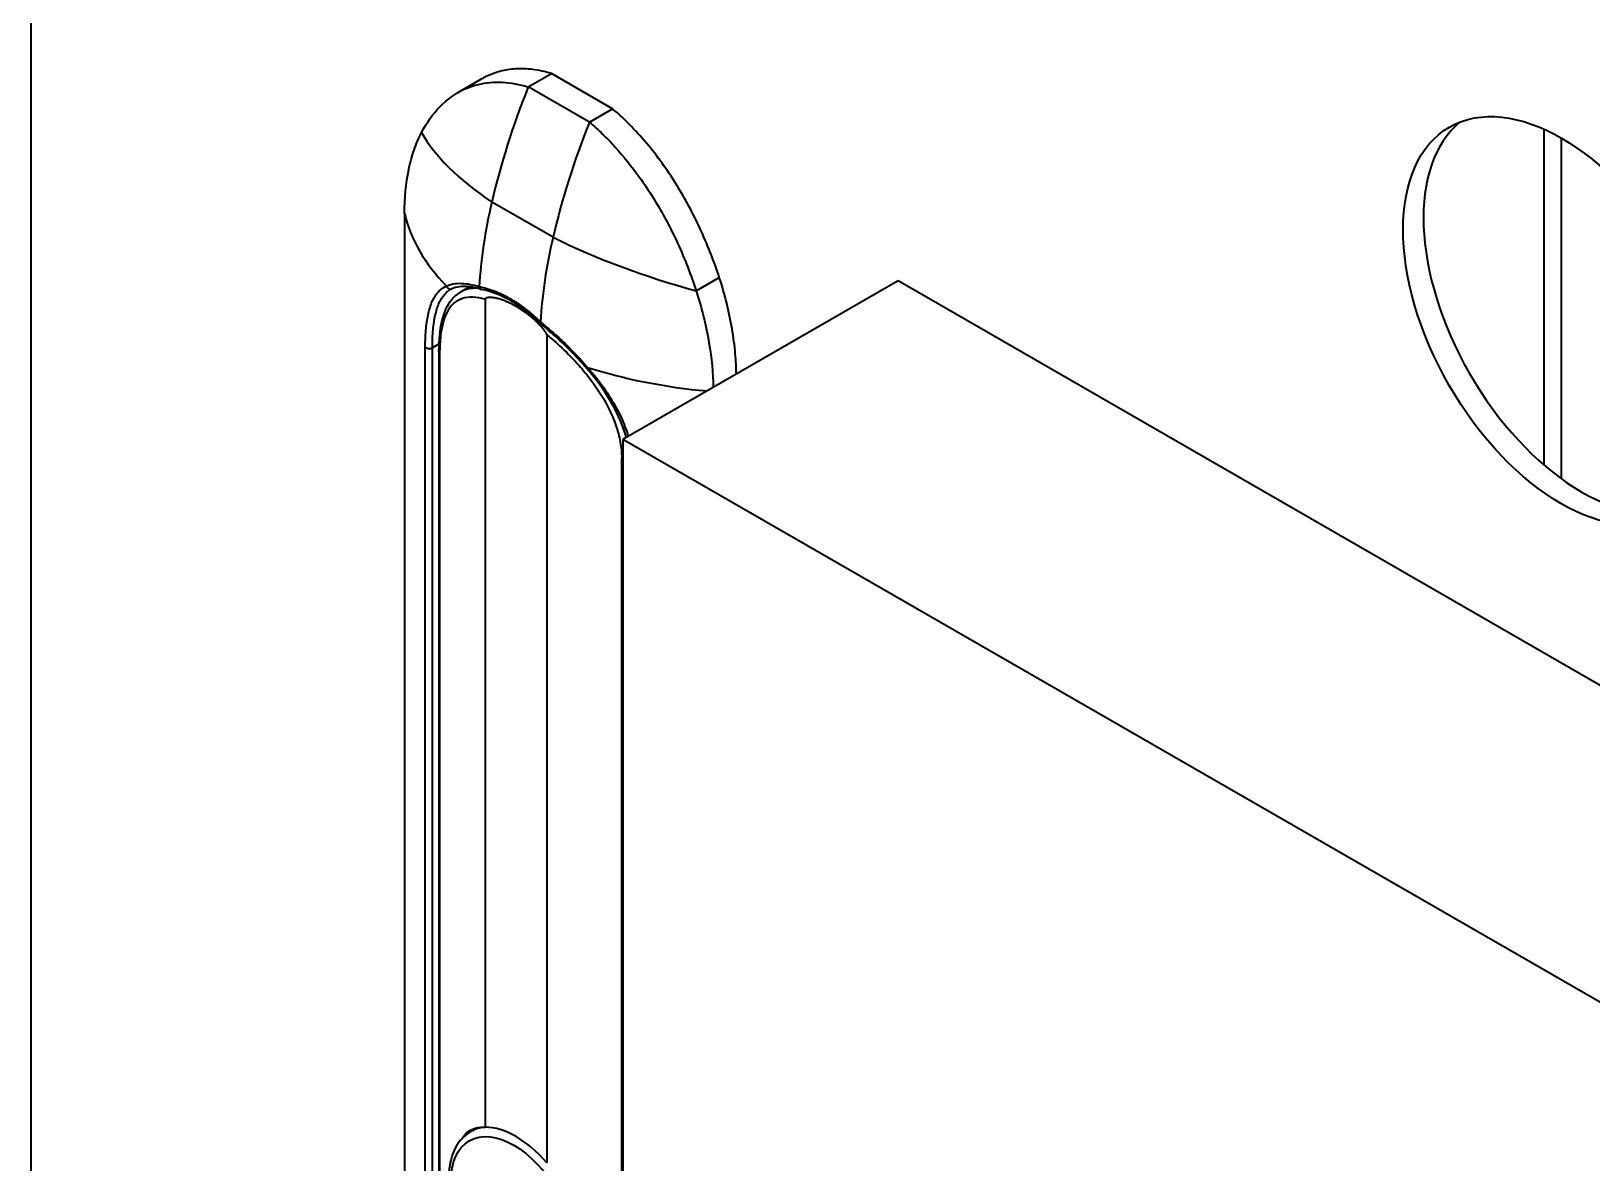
# Model space of a CAD drawing. Header units: millimetres. Extents: x 0 to 2378, y 0 to 1682.
# Drawn here: x 2021.2 to 2075.3, y 1441.1 to 1480.3 of the extents above; entities that cross this region are included whole.
import ezdxf

# ---------------------------------------------------------------- set-up
doc = ezdxf.new("R2010")
doc.units = ezdxf.units.MM
doc.header["$LTSCALE"] = 2
doc.layers.add('가시적인 것(ISO)', color=3, linetype='Continuous', lineweight=40)
doc.layers.add('가시적인 좁은 것(ISO)', color=3, linetype='Continuous', lineweight=35)

msp = doc.modelspace()

# ---------------------------------------------------------------- linework, layer by layer
at = {"layer": '가시적인 것(ISO)'}
for p, q in [((2021.1957, 1408.8231), (2021.1957, 1523.2797)), ((2036.795, 1478.6331), (2035.9928, 1478.1711)), ((2038.4247, 1478.3633), (2039.2269, 1478.8253)), ((2041.3482, 1477.6037), (2039.2269, 1478.8253)), ((2040.546, 1477.1418), (2038.4247, 1478.3633)), ((2040.546, 1477.1418), (2041.3482, 1477.6037)), ((2073.6429, 1465.2521), (2073.6429, 1476.8945)), ((2034.1334, 1473.9727), (2034.1334, 1438.2647)), ((2036.0449, 1471.5575), (2036.0449, 1471.5575)), ((2036.3905, 1471.4351), (2036.0805, 1471.2566)), ((2051.2477, 1471.6401), (2041.7018, 1466.1429)), ((2160.1183, 1408.9457), (2051.2477, 1471.6401)), ((2036.9326, 1471.0066), (2036.9326, 1442.3116)), ((2039.0702, 1469.7756), (2039.0702, 1441.0807)), ((2035.3306, 1469.1946), (2035.3306, 1433.0795)), ((2040.424, 1468.427), (2040.424, 1468.427)), ((2166.1526, 1394.4765), (2041.7018, 1466.1429)), ((2041.7018, 1466.1429), (2041.7018, 1385.2057)), ((2041.6331, 1465.9348), (2041.6328, 1465.9346)), ((2036.6731, 1442.3011), (2036.4336, 1442.1632))]:
    msp.add_line(p, q, dxfattribs=at)
for centre, major_axis, start_param, end_param in [((2049.3961, 1477.0475), (-9.037, -15.693), 4.9541074, 5.1961528), ((2051.5174, 1475.8259), (-9.037, -15.693), 4.9541074, 5.1961528), ((2074.9358, 1470.6647), (-3.8675, 6.716), 0.09119, 3.0504027), ((2047.2349, 1476.575), (-7.4406, -12.9208), 5.1961528, 5.4201522), ((2049.3562, 1475.3535), (-7.4406, -12.9208), 5.1961528, 5.4201521), ((2041.9602, 1469.3055), (-2.308, 4.0079), 2.2649541, 2.2649905), ((2038.0014, 1439.2291), (-1.6842, 2.9247), 5.0353615, 5.9640802)]:
    msp.add_ellipse(centre, major_axis=major_axis, ratio=0.5780931, start_param=start_param, end_param=end_param, dxfattribs=at)
msp.add_ellipse((2074.2287, 1470.2575), major_axis=(3.8675, -6.716), ratio=0.5780931, dxfattribs=at)
for points, knots in [([(2039.2269, 1478.8253), (2039.0055, 1478.893), (2038.578, 1478.9853), (2037.981, 1479.0044), (2037.4408, 1478.9171), (2037.0556, 1478.7738), (2036.8495, 1478.6644), (2036.795, 1478.6331)], [0, 0, 0, 0, 0.13452685, 0.26387613, 0.38935226, 0.51260479, 0.55802711, 0.55802711, 0.55802711, 0.55802711]), ([(2034.7253, 1476.7796), (2034.9032, 1477.1203), (2035.1155, 1477.423), (2035.6101, 1477.9316), (2035.8917, 1478.1365), (2036.3639, 1478.3543), (2036.5293, 1478.4119), (2036.9614, 1478.5152), (2037.2368, 1478.5405), (2037.6701, 1478.519), (2037.8175, 1478.502), (2038.1177, 1478.4477), (2038.2703, 1478.4106), (2038.4247, 1478.3633)], [-1.4373876, -1.4373876, -1.4373876, -1.4373876, -1.077998, -1.077998, -0.718291, -0.718291, -0.538642, -0.538642, -0.2691978, -0.2691978, -0.1345178, -0.1345178, -0.000001, -0.000001, -0.000001, -0.000001]), ([(2045.0477, 1471.7593), (2044.9608, 1472.0256), (2044.7707, 1472.5591), (2044.436, 1473.3547), (2044.0516, 1474.1384), (2043.6171, 1474.9032), (2043.1317, 1475.6421), (2042.5926, 1476.3497), (2041.9965, 1477.017), (2041.5695, 1477.4166), (2041.3482, 1477.6037)], [0, 0, 0, 0, 0.122059, 0.2440296, 0.3661056, 0.4882651, 0.6113307, 0.7364757, 0.865538, 1, 1, 1, 1]), ([(2034.1334, 1473.9727), (2034.1334, 1474.5135), (2034.1827, 1475.0265), (2034.3307, 1475.7347), (2034.3924, 1475.9606), (2034.5404, 1476.3887), (2034.6267, 1476.5909), (2034.7253, 1476.7796)], [-0.79418282, -0.79418282, -0.79418282, -0.79418282, -0.39706048, -0.39706048, -0.1985164, -0.1985164, -0.000001, -0.000001, -0.000001, -0.000001]), ([(2040.546, 1477.1418), (2040.7004, 1477.0112), (2040.853, 1476.8725), (2041.1532, 1476.581), (2041.3005, 1476.4284), (2041.7339, 1475.9508), (2042.0092, 1475.6084), (2042.4414, 1475.0074), (2042.6068, 1474.7593), (2043.0789, 1473.9977), (2043.3605, 1473.4684), (2043.8552, 1472.3902), (2044.0674, 1471.843), (2044.2454, 1471.2973)], [-1.4345196, -1.4345196, -1.4345196, -1.4345196, -1.3002693, -1.3002693, -1.1658564, -1.1658564, -0.8969451, -0.8969451, -0.7176518, -0.7176518, -0.3586651, -0.3586651, -0.000001, -0.000001, -0.000001, -0.000001]), ([(2036.7938, 1471.3466), (2036.5002, 1471.4357), (2036.2415, 1471.465), (2035.9412, 1471.4284), (2035.8549, 1471.4041), (2035.7807, 1471.3695)], [0, 0, 0, 0, 0.2987056, 0.2987056, 0.44441301, 0.44441301, 0.44441301, 0.44441301]), ([(2036.4754, 1471.4226), (2036.4486, 1471.4135), (2036.4223, 1471.4031), (2036.3956, 1471.3911), (2036.3946, 1471.3907), (2036.3936, 1471.3902)], [-0.017241882, -0.017241882, -0.017241882, -0.017241882, 0, 0, 0.000647112, 0.000647112, 0.000647112, 0.000647112]), ([(2036.7222, 1471.443), (2036.7263, 1471.418), (2036.7362, 1471.3935), (2036.7505, 1471.3762), (2036.7644, 1471.3593), (2036.7821, 1471.3484), (2036.8018, 1471.3446)], [0.00007179, 0.00007179, 0.00007179, 0.00007179, 0.33333333, 0.33333333, 0.33333333, 0.66042788, 0.66042788, 0.66042788, 0.66042788]), ([(2045.6384, 1468.4099), (2045.6349, 1468.6399), (2045.6079, 1469.1549), (2045.5016, 1469.9766), (2045.3163, 1470.8636), (2045.1447, 1471.4615), (2045.0477, 1471.7593)], [0.0426612, 0.0426612, 0.0426612, 0.0426612, 0.25339189, 0.5045957, 0.75354101, 1, 1, 1, 1]), ([(2035.3306, 1469.1946), (2035.3306, 1469.5844), (2035.3638, 1469.9383), (2035.5046, 1470.5435), (2035.6158, 1470.8029), (2035.8657, 1471.1042), (2035.967, 1471.1912), (2036.0805, 1471.2566)], [0, 0, 0, 0, 0.2826255, 0.2826255, 0.57096149, 0.57096149, 0.72160324, 0.72160324, 0.72160324, 0.72160324]), ([(2044.2454, 1471.2973), (2044.3439, 1470.9952), (2044.4303, 1470.6934), (2044.5783, 1470.0949), (2044.64, 1469.798), (2044.7795, 1468.9693), (2044.8285, 1468.4469), (2044.8362, 1467.9479)], [-0.79365146, -0.79365146, -0.79365146, -0.79365146, -0.59526888, -0.59526888, -0.39685764, -0.39685764, -0.03386734, -0.03386734, -0.03386734, -0.03386734]), ([(2038.8443, 1470.1635), (2038.841, 1470.1662), (2038.8385, 1470.1699), (2038.837, 1470.1747), (2038.8336, 1470.1857), (2038.8359, 1470.2031), (2038.8435, 1470.2214)], [0.5234939, 0.5234939, 0.5234939, 0.5234939, 0.66666667, 0.66666667, 0.66666667, 0.99987886, 0.99987886, 0.99987886, 0.99987886]), ([(2040.4395, 1468.6227), (2040.0865, 1469.0297), (2039.6972, 1469.425), (2039.1511, 1469.9114), (2038.9976, 1470.041), (2038.8443, 1470.1636)], [0, 0, 0, 0, 0.32455494, 0.32455494, 0.44934378, 0.44934378, 0.44934378, 0.44934378]), ([(2041.8237, 1466.2131), (2041.799, 1466.3052), (2041.7709, 1466.3974), (2041.6016, 1466.8907), (2041.3974, 1467.2955), (2040.9414, 1468.0057), (2040.7001, 1468.3221), (2040.4395, 1468.6227)], [0.22173698, 0.22173698, 0.22173698, 0.22173698, 0.28741428, 0.28741428, 0.57464831, 0.57464831, 0.8143084, 0.8143084, 0.8143084, 0.8143084]), ([(2036.4336, 1442.1632), (2036.2549, 1442.0603), (2036.1023, 1441.9136), (2035.8576, 1441.5457), (2035.77, 1441.3205), (2035.6652, 1440.8036), (2035.6548, 1440.5073), (2035.7167, 1439.8824), (2035.7904, 1439.5533), (2036.0121, 1438.8997), (2036.1598, 1438.5751), (2036.5138, 1437.961), (2036.7199, 1437.6714), (2037.1721, 1437.1541), (2037.4182, 1436.9266), (2037.9299, 1436.557), (2038.1956, 1436.4153), (2038.7206, 1436.2403), (2038.9808, 1436.2054), (2039.4142, 1436.2523), (2039.593, 1436.3088), (2039.7521, 1436.4004)], [2.3542608, 2.3542608, 2.3542608, 2.3542608, 2.6341338, 2.6341338, 2.9347287, 2.9347287, 3.2623857, 3.2623857, 3.5951268, 3.5951268, 3.9258861, 3.9258861, 4.2556663, 4.2556663, 4.5864294, 4.5864294, 4.9191665, 4.9191665, 5.2466416, 5.2466416, 5.4958534, 5.4958534, 5.4958534, 5.4958534]), ([(2036.1117, 1441.9002), (2036.1934, 1442.0373), (2036.2946, 1442.1402), (2036.5503, 1442.2889), (2036.727, 1442.3269), (2036.9326, 1442.3116)], [0.33894025, 0.33894025, 0.33894025, 0.33894025, 0.5112141, 0.5112141, 0.72151837, 0.72151837, 0.72151837, 0.72151837])]:
    msp.add_open_spline(points, degree=3, knots=knots, dxfattribs=at)
for points in [[(2035.7808, 1471.3696), (2035.7629, 1471.3612), (2035.7456, 1471.3522), (2035.7287, 1471.3425)], [(2035.7286, 1471.3425), (2035.7287, 1471.3425), (2035.7287, 1471.3425), (2035.7287, 1471.3425)], [(2036.0807, 1471.2567), (2036.0807, 1471.2567), (2036.0807, 1471.2567), (2036.0807, 1471.2566)], [(2037.8275, 1470.9464), (2037.4836, 1471.1445), (2037.1326, 1471.2794), (2036.8018, 1471.3446)], [(2039.0702, 1469.7756), (2039.0702, 1469.7822), (2039.0664, 1469.7968), (2039.0559, 1469.8201), (2039.0431, 1469.8431), (2039.0282, 1469.8669), (2039.0114, 1469.8918), (2038.9924, 1469.918), (2038.9711, 1469.9459), (2038.9473, 1469.9756), (2038.9211, 1470.0071), (2038.8926, 1470.0399), (2038.8619, 1470.074), (2038.8283, 1470.1101), (2038.792, 1470.1478), (2038.7528, 1470.1872), (2038.7106, 1470.228), (2038.6655, 1470.2703), (2038.6174, 1470.3139), (2038.5662, 1470.3586), (2038.512, 1470.4042), (2038.4547, 1470.4506), (2038.3943, 1470.4976), (2038.331, 1470.5449), (2038.2648, 1470.5922), (2038.1955, 1470.6394), (2038.1239, 1470.6859), (2038.0504, 1470.7311), (2037.9758, 1470.7745), (2037.9008, 1470.8156), (2037.8259, 1470.854), (2037.7518, 1470.8893), (2037.6793, 1470.9214), (2037.6088, 1470.9501), (2037.541, 1470.9753), (2037.4765, 1470.9969), (2037.4159, 1471.0151), (2037.3597, 1471.0299), (2037.3081, 1471.0417), (2037.2609, 1471.0508), (2037.2179, 1471.0575), (2037.1787, 1471.0621), (2037.1432, 1471.065), (2037.1112, 1471.0663), (2037.0818, 1471.0663), (2037.055, 1471.065), (2037.031, 1471.0626), (2037.0097, 1471.0592), (2036.9908, 1471.0548), (2036.9742, 1471.0494), (2036.9595, 1471.0427), (2036.9469, 1471.0345), (2036.9365, 1471.0234), (2036.9326, 1471.0131), (2036.9326, 1471.0066)], [(2038.8428, 1470.1648), (2038.5185, 1470.4805), (2038.1726, 1470.7476), (2037.8275, 1470.9464)]]:
    msp.add_open_spline(points, degree=3, dxfattribs=at)
at = {"layer": '가시적인 좁은 것(ISO)'}
for p, q in [((2074.2287, 1476.5935), (2074.2287, 1464.7888)), ((2039.2832, 1473.1516), (2037.1619, 1474.3732)), ((2036.3936, 1471.3902), (2036.4555, 1471.4259)), ((2044.2454, 1471.2973), (2045.0477, 1471.7593)), ((2034.8544, 1436.6547), (2034.8544, 1469.3553)), ((2035.336, 1469.461), (2035.1004, 1469.3253)), ((2035.1004, 1436.6247), (2035.1004, 1469.3253)), ((2035.3531, 1469.135), (2035.3531, 1433.0198)), ((2041.6642, 1429.3857), (2041.6649, 1465.5004))]:
    msp.add_line(p, q, dxfattribs=at)
for centre, major_axis, ratio, start_param, end_param in [((2046.637, 1475.6017), (-12.2215, 2.8307), 0.3795197, 0.3294544, 0.7760115), ((2046.5596, 1474.9646), (-12.545, 0), 0.5758617, 0.1377319, 0.5059214), ((2046.637, 1475.6017), (-12.2215, 2.8307), 0.3795197, 1.0157242, 1.4622813), ((2035.7174, 1471.5055), (0.0634, -0.1359), 0.9169857, 4.5954233, 6.2831155), ((2038.3757, 1467.2413), (-2.308, 4.0079), 0.5780931, 6.1110222, 6.1508194), ((2037.9024, 1471.0764), (-0.0749, -0.13), 0.5780289, 5.4048296, 6.283202), ((2034.9944, 1469.3864), (-0.15, 0), 0.5758617, 0.3679759, 2.3561945), ((2035.5806, 1469.1946), (-0.25, 0), 0.5758617, 6.2831835, 6.7106324), ((2040.5528, 1468.7209), (-0.1133, -0.0983), 0.0878617, 6.2831837, 7.0839777), ((2046.5596, 1474.9646), (-12.545, 0), 0.5758617, 1.0648749, 1.4160294), ((2038.0928, 1439.2818), (-1.6593, 2.8814), 0.5780931, 6.0240327, 6.2831853)]:
    msp.add_ellipse(centre, major_axis=major_axis, ratio=ratio, start_param=start_param, end_param=end_param, dxfattribs=at)
msp.add_ellipse((2037.9161, 1439.18), major_axis=(1.5345, -2.6647), ratio=0.5780931, dxfattribs=at)
for points, knots in [([(2034.8544, 1469.3553), (2034.8544, 1469.4729), (2034.8569, 1469.5852), (2034.8616, 1469.6923), (2034.8663, 1469.7994), (2034.8733, 1469.9014), (2034.8827, 1469.999), (2034.892, 1470.0966), (2034.9036, 1470.1898), (2034.9171, 1470.2762), (2034.9305, 1470.3626), (2034.9457, 1470.4423), (2034.9634, 1470.5192), (2034.9811, 1470.5962), (2035.0011, 1470.6704), (2035.0251, 1470.744), (2035.0492, 1470.8175), (2035.0772, 1470.8903), (2035.1102, 1470.9602), (2035.1432, 1471.0302), (2035.1811, 1471.0973), (2035.2256, 1471.1599), (2035.27, 1471.2225), (2035.3209, 1471.2806), (2035.3803, 1471.3321), (2035.4396, 1471.3836), (2035.5074, 1471.4284), (2035.5862, 1471.4636)], [0, 0, 0, 0, 0.1111111, 0.1111111, 0.1111111, 0.2222222, 0.2222222, 0.2222222, 0.3333333, 0.3333333, 0.3333333, 0.4444444, 0.4444444, 0.4444444, 0.5555556, 0.5555556, 0.5555556, 0.6666667, 0.6666667, 0.6666667, 0.7777778, 0.7777778, 0.7777778, 0.8888889, 0.8888889, 0.8888889, 1, 1, 1, 1]), ([(2035.5862, 1471.4636), (2035.6801, 1471.5072), (2035.7853, 1471.5348), (2035.8991, 1471.5483), (2035.9181, 1471.5505), (2035.9374, 1471.5524), (2035.9569, 1471.5538), (2036.0542, 1471.561), (2036.1579, 1471.5582), (2036.2713, 1471.5439), (2036.3162, 1471.5383), (2036.3625, 1471.5309), (2036.4104, 1471.5217), (2036.508, 1471.5029), (2036.6119, 1471.4767), (2036.7221, 1471.443)], [0, 0, 0, 0, 0.33333333, 0.33333333, 0.33333333, 0.38903885, 0.38903885, 0.38903885, 0.66666667, 0.66666667, 0.66666667, 0.77640056, 0.77640056, 0.77640056, 0.99997268, 0.99997268, 0.99997268, 0.99997268]), ([(2036.655, 1471.3849), (2036.5511, 1471.3883), (2036.4532, 1471.3807), (2036.3626, 1471.3621), (2036.2587, 1471.3408), (2036.1643, 1471.3047), (2036.0807, 1471.2567)], [0.594629778, 0.594629778, 0.594629778, 0.594629778, 0.631578947, 0.631578947, 0.631578947, 0.673996241, 0.673996241, 0.673996241, 0.673996241]), ([(2036.7222, 1471.443), (2036.8501, 1471.4184), (2036.9844, 1471.3824), (2037.1256, 1471.3338), (2037.1592, 1471.3223), (2037.1933, 1471.31), (2037.2277, 1471.297), (2037.4068, 1471.2293), (2037.5969, 1471.1418), (2037.7968, 1471.0267)], [0, 0, 0, 0, 0.4038634, 0.4038634, 0.4038634, 0.5, 0.5, 0.5, 1, 1, 1, 1]), ([(2035.1004, 1469.3253), (2035.1004, 1469.4391), (2035.1027, 1469.5482), (2035.1072, 1469.6523), (2035.1116, 1469.7563), (2035.1182, 1469.8552), (2035.1269, 1469.9499), (2035.1355, 1470.0446), (2035.1464, 1470.1351), (2035.1591, 1470.2189), (2035.1717, 1470.3028), (2035.1859, 1470.3802), (2035.2025, 1470.4549), (2035.219, 1470.5297), (2035.2379, 1470.6017), (2035.2604, 1470.6732), (2035.2829, 1470.7446), (2035.3093, 1470.8154), (2035.3403, 1470.8834), (2035.3713, 1470.9514), (2035.4071, 1471.0167), (2035.4489, 1471.0776), (2035.4908, 1471.1385), (2035.5387, 1471.1951), (2035.5948, 1471.2454), (2035.635, 1471.2814), (2035.6794, 1471.3141), (2035.7286, 1471.3425)], [0, 0, 0, 0, 0.11111111, 0.11111111, 0.11111111, 0.22222222, 0.22222222, 0.22222222, 0.33333333, 0.33333333, 0.33333333, 0.44444444, 0.44444444, 0.44444444, 0.55555556, 0.55555556, 0.55555556, 0.66666667, 0.66666667, 0.66666667, 0.77777778, 0.77777778, 0.77777778, 0.88888889, 0.88888889, 0.88888889, 0.96846114, 0.96846114, 0.96846114, 0.96846114]), ([(2036.9326, 1471.0066), (2036.7771, 1471.0484), (2036.635, 1471.0714), (2036.5029, 1471.0753), (2036.3708, 1471.0792), (2036.2489, 1471.0641), (2036.1413, 1471.0305), (2036.0338, 1470.9968), (2035.9405, 1470.9445), (2035.8612, 1470.8791), (2035.7818, 1470.8136), (2035.7162, 1470.7351), (2035.6616, 1470.649), (2035.6069, 1470.563), (2035.5631, 1470.4696), (2035.5271, 1470.3721), (2035.4911, 1470.2747), (2035.4628, 1470.1731), (2035.4402, 1470.0701), (2035.4176, 1469.9671), (2035.4007, 1469.8626), (2035.3879, 1469.7581), (2035.3751, 1469.6536), (2035.3665, 1469.5491), (2035.361, 1469.445), (2035.3555, 1469.3409), (2035.3531, 1469.2372), (2035.3531, 1469.135)], [0, 0, 0, 0, 0.1111111, 0.1111111, 0.1111111, 0.2222222, 0.2222222, 0.2222222, 0.3333333, 0.3333333, 0.3333333, 0.4444444, 0.4444444, 0.4444444, 0.5555556, 0.5555556, 0.5555556, 0.6666667, 0.6666667, 0.6666667, 0.7777778, 0.7777778, 0.7777778, 0.8888889, 0.8888889, 0.8888889, 1, 1, 1, 1]), ([(2037.7968, 1471.0267), (2037.9649, 1470.9298), (2038.136, 1470.8156), (2038.3106, 1470.6825), (2038.325, 1470.6716), (2038.3394, 1470.6605), (2038.3538, 1470.6494), (2038.5145, 1470.5244), (2038.6781, 1470.3832), (2038.8435, 1470.2215)], [0.00000001, 0.00000001, 0.00000001, 0.00000001, 0.5, 0.5, 0.5, 0.54110047, 0.54110047, 0.54110047, 0.9999982, 0.9999982, 0.9999982, 0.9999982]), ([(2038.8435, 1470.2215), (2038.9529, 1470.1341), (2039.0637, 1470.0429), (2039.1757, 1469.9471), (2039.2405, 1469.8916), (2039.3056, 1469.8346), (2039.3712, 1469.7759), (2039.5172, 1469.645), (2039.6648, 1469.5055), (2039.8149, 1469.3564), (2039.8486, 1469.3229), (2039.8824, 1469.289), (2039.9163, 1469.2545), (2040.1015, 1469.0665), (2040.2907, 1468.8635), (2040.4801, 1468.6454)], [0, 0, 0, 0, 0.21119499, 0.21119499, 0.21119499, 0.33333333, 0.33333333, 0.33333333, 0.60556696, 0.60556696, 0.60556696, 0.66666667, 0.66666667, 0.66666667, 0.99999999, 0.99999999, 0.99999999, 0.99999999]), ([(2039.0702, 1469.7756), (2039.2406, 1469.6346), (2039.409, 1469.4888), (2039.5744, 1469.3343), (2039.7399, 1469.1798), (2039.9023, 1469.0167), (2040.0585, 1468.8478), (2040.2147, 1468.679), (2040.3646, 1468.5043), (2040.5054, 1468.325), (2040.6462, 1468.1456), (2040.7779, 1467.9615), (2040.8979, 1467.7745), (2041.018, 1467.5875), (2041.1264, 1467.3975), (2041.2216, 1467.2064), (2041.3167, 1467.0152), (2041.3986, 1466.8228), (2041.4646, 1466.6306), (2041.5306, 1466.4384), (2041.5807, 1466.2464), (2041.6138, 1466.0579), (2041.6469, 1465.8693), (2041.6631, 1465.6841), (2041.6649, 1465.5004)], [0, 0, 0, 0, 0.125, 0.125, 0.125, 0.25, 0.25, 0.25, 0.375, 0.375, 0.375, 0.5, 0.5, 0.5, 0.625, 0.625, 0.625, 0.75, 0.75, 0.75, 0.875, 0.875, 0.875, 1, 1, 1, 1]), ([(2040.4801, 1468.6454), (2040.6896, 1468.406), (2040.8759, 1468.1699), (2041.0411, 1467.9362), (2041.2064, 1467.7024), (2041.3506, 1467.4709), (2041.4726, 1467.2468), (2041.5946, 1467.0227), (2041.6944, 1466.8059), (2041.777, 1466.5888), (2041.8196, 1466.477), (2041.8576, 1466.3651), (2041.8909, 1466.2517)], [0, 0, 0, 0, 0.2, 0.2, 0.2, 0.4, 0.4, 0.4, 0.6, 0.6, 0.6, 0.70303192, 0.70303192, 0.70303192, 0.70303192])]:
    msp.add_open_spline(points, degree=3, knots=knots, dxfattribs=at)
for points in [[(2036.7482, 1471.3791), (2036.7482, 1471.3791), (2036.7482, 1471.3791), (2036.7482, 1471.3791)], [(2037.5692, 1471.1484), (2037.5691, 1471.1484), (2037.5691, 1471.1484), (2037.569, 1471.1484)], [(2041.8042, 1466.5158), (2041.8041, 1466.5159), (2041.8041, 1466.5159), (2041.8041, 1466.516)], [(2041.6649, 1465.5004), (2041.6769, 1465.4972), (2041.6892, 1465.4947), (2041.7018, 1465.4927)]]:
    msp.add_open_spline(points, degree=3, dxfattribs=at)

doc.saveas('drawing.dxf')
